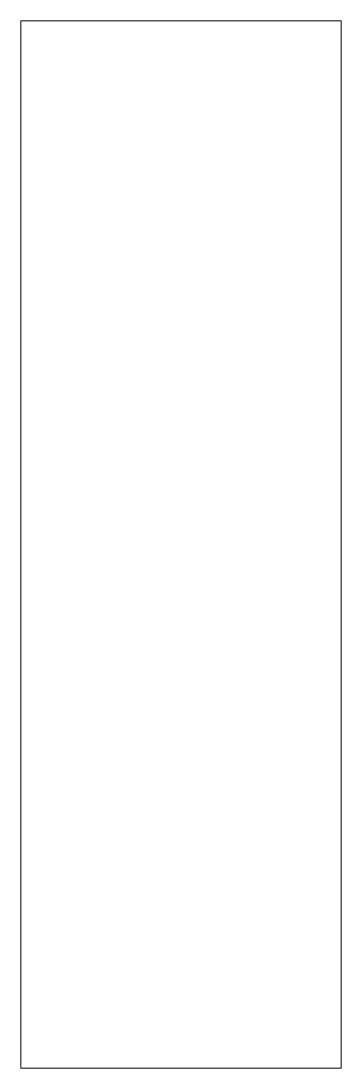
# Model space of a CAD drawing. Header units: millimetres. Extents: x 2 to 7.5, y 2 to 20.
import ezdxf

# ---------------------------------------------------------------- set-up
doc = ezdxf.new("R2010")
doc.units = ezdxf.units.MM

msp = doc.modelspace()

# ---------------------------------------------------------------- linework, layer by layer
at = {"color": 7, "linetype": 'Continuous', "lineweight": 15}
for p, q in [((2, 2), (2, 20)), ((7.5, 20), (2, 20)), ((7.5, 2), (7.5, 20)), ((7.5, 2), (2, 2))]:
    msp.add_line(p, q, dxfattribs=at)

doc.saveas('drawing.dxf')
